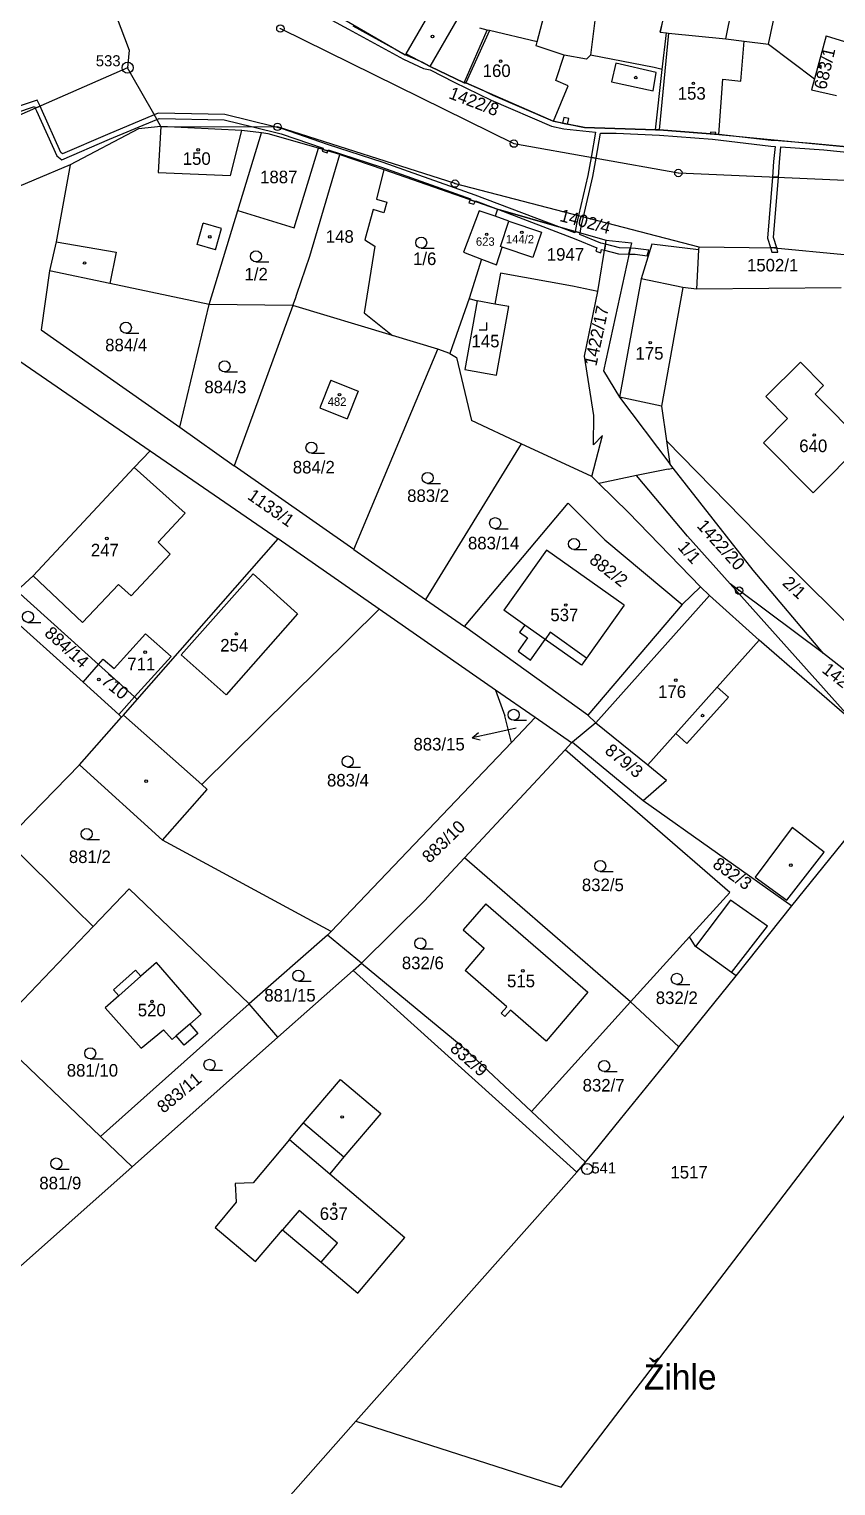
# Model space of a CAD drawing. Extents: x -820725 to -814908, y -1038210 to -1035296.
# Drawn here: x -817952.3 to -817843, y -1037106.1 to -1036908.8 of the extents above; entities that cross this region are included whole.
import ezdxf
from ezdxf.enums import TextEntityAlignment as Align

# ---------------------------------------------------------------- set-up
doc = ezdxf.new("R2010")
doc.units = 0
doc.header["$MEASUREMENT"] = 0
doc.linetypes.add('0_051C', pattern=[0])
for name, color, linetype in [('1006', 1, 'CONTINUOUS'), ('101', 1, 'CONTINUOUS'), ('1016', 1, 'CONTINUOUS'), ('1029', 1, 'CONTINUOUS'), ('105', 1, 'CONTINUOUS'), ('18', 1, 'CONTINUOUS'), ('21800', 1, 'CONTINUOUS'), ('21900', 1, 'CONTINUOUS'), ('21999', 1, 'CONTINUOUS'), ('23700', 1, 'CONTINUOUS'), ('304', 1, 'CONTINUOUS'), ('319', 1, 'CONTINUOUS'), ('402', 1, 'CONTINUOUS'), ('404', 1, 'CONTINUOUS')]:
    doc.layers.add(name, color=color, linetype=linetype)

# ---------------------------------------------------------------- blocks, each defined once
blk = doc.blocks.new('4_02$0')
at = {"layer": '404', "color": 255, "linetype": 'Continuous'}
blk.add_circle((-0.01, 0), 0.175, dxfattribs=at)
blk = doc.blocks.new('1029$1')
at = {"layer": '1029', "color": 6, "linetype": 'Continuous'}
for p, q in [((0, 3), (-0.5, 2)), ((0, 0), (0, 3)), ((0, 3), (0.5, 2))]:
    blk.add_line(p, q, dxfattribs=at)
blk = doc.blocks.new('3_04$3')
at = {"layer": '304', "color": 255, "linetype": 'Continuous'}
blk.add_line((0.01, 0), (1.76, 0), dxfattribs=at)
blk.add_circle((0.01, 0.75), 0.75, dxfattribs=at)
blk = doc.blocks.new('3_19$11')
at = {"layer": '319', "color": 255, "linetype": 'Continuous'}
for p, q in [((-1, 0), (0, 0)), ((0, 0), (0, 1))]:
    blk.add_line(p, q, dxfattribs=at)
blk = doc.blocks.new('1_01$12')
at = {"layer": '101', "color": 3, "linetype": 'Continuous'}
for radius in [0.75, 0.03]:
    blk.add_circle((0, 0), radius, dxfattribs=at)
blk = doc.blocks.new('1_05$13')
at = {"layer": '105', "color": 3, "linetype": 'Continuous'}
for radius in [0.5, 0.0303]:
    blk.add_circle((0, 0), radius, dxfattribs=at)

msp = doc.modelspace()

# ---------------------------------------------------------------- linework, layer by layer
at = {"layer": '1029', "color": 255, "linetype": 'Continuous'}
msp.add_line((-817886.35, -1037003.49), (-817889.39, -1037004.16), dxfattribs=at)
at = {"layer": '21800', "color": 255, "linetype": 'Continuous'}
for p, q in [((-817901.26, -1036912.14), (-817897.52, -1036905.69)), ((-817898.02, -1036913.84), (-817894.36, -1036907.52)), ((-817866.85, -1036909.21), (-817866.45, -1036907.55)), ((-817857.95, -1036910.12), (-817857.14, -1036906.11)), ((-817889.98, -1036908.99), (-817893.18, -1036916.07)), ((-817865.7, -1036909.33), (-817867, -1036922.44)), ((-817855.92, -1036915.83), (-817855.45, -1036910.43)), ((-817880.99, -1036915.77), (-817879.86, -1036912.34)), ((-817872.86, -1036913.42), (-817873.42, -1036915.94)), ((-817867.37, -1036914.65), (-817872.86, -1036913.42)), ((-817867.81, -1036917.15), (-817867.37, -1036914.65)), ((-817858.92, -1036923.05), (-817858.36, -1036915.56)), ((-817858.36, -1036915.56), (-817855.92, -1036915.83)), ((-817881.28, -1036921.26), (-817879.29, -1036916.48)), ((-817879.29, -1036916.48), (-817880.99, -1036915.77)), ((-817873.42, -1036915.94), (-817867.81, -1036917.15)), ((-817934.49, -1036922), (-817934.86, -1036928.21)), ((-817925.06, -1036928.62), (-817923.5, -1036922.52)), ((-817934.86, -1036928.21), (-817925.06, -1036928.62)), ((-817929.58, -1036937.98), (-817928.77, -1036935.1)), ((-817926.26, -1036935.81), (-817928.77, -1036935.1)), ((-817927.09, -1036938.68), (-817926.26, -1036935.81)), ((-817948.69, -1036937.61), (-817940.53, -1036939.01)), ((-817940.53, -1036939.01), (-817941.42, -1036943.26)), ((-817927.09, -1036938.68), (-817929.58, -1036937.98)), ((-817863.77, -1036943.8), (-817869.42, -1036942.62)), ((-817891.63, -1036945.59), (-817893.31, -1036954.89)), ((-817887.34, -1036946.37), (-817889.23, -1036946.03)), ((-817889.02, -1036955.66), (-817887.34, -1036946.37)), ((-817893.31, -1036954.89), (-817889.02, -1036955.66)), ((-817866.68, -1036959.87), (-817872.38, -1036958.64)), ((-817931.19, -1036974.38), (-817938.09, -1036968.19)), ((-817931.19, -1036974.38), (-817934.86, -1036978.28)), ((-817922, -1036982.57), (-817931.75, -1036993.57)), ((-817922, -1036982.57), (-817916, -1036987.99)), ((-817945.1, -1036989.15), (-817951.78, -1036982.84)), ((-817860.18, -1036985.53), (-817875.55, -1037002.77)), ((-817916, -1036987.99), (-817925.65, -1036998.95)), ((-817882.42, -1036991.47), (-817885.19, -1036989.51)), ((-817881.73, -1036990.5), (-817882.42, -1036991.47)), ((-817876.81, -1036993.98), (-817881.73, -1036990.5)), ((-817859.11, -1036997.94), (-817853.42, -1036991.58)), ((-817931.75, -1036993.57), (-817925.65, -1036998.95)), ((-817864.73, -1037004.22), (-817859.11, -1036997.94)), ((-817857.61, -1036999.29), (-817859.11, -1036997.94)), ((-817938.04, -1036999.26), (-817940.18, -1037001.65)), ((-817863.22, -1037005.57), (-817857.61, -1036999.29)), ((-817939.57, -1037001.72), (-817928.96, -1037011.11)), ((-817868.53, -1037008.47), (-817864.73, -1037004.22)), ((-817864.73, -1037004.22), (-817863.22, -1037005.57)), ((-817848.98, -1037016.96), (-817853.96, -1037023.65)), ((-817844.62, -1037020.27), (-817848.98, -1037016.96)), ((-817849.68, -1037026.78), (-817844.62, -1037020.27)), ((-817853.96, -1037023.65), (-817849.68, -1037026.78)), ((-817857.31, -1037026.8), (-817862.07, -1037033.07)), ((-817852.29, -1037030.32), (-817857.31, -1037026.8)), ((-817857.19, -1037036.56), (-817852.29, -1037030.32)), ((-817937.2, -1037037.09), (-817940.2, -1037039.74)), ((-817930.57, -1037043.56), (-817932.41, -1037045.16)), ((-817915.17, -1037056.95), (-817909.7, -1037061.57)), ((-817917.05, -1037059.22), (-817911.61, -1037063.83)), ((-817915.76, -1037068.81), (-817918, -1037071.42)), ((-817910.57, -1037073.26), (-817915.76, -1037068.81)), ((-817912.77, -1037075.83), (-817910.57, -1037073.26))]:
    msp.add_line(p, q, dxfattribs=at)
msp.add_lwpolyline([(-817945.1, -1036989.15), (-817940.25, -1036984), (-817938.53, -1036985.55), (-817933.23, -1036979.9), (-817934.86, -1036978.28)], dxfattribs=at)
at = {"layer": '21900', "color": 3, "linetype": 'Continuous'}
for p, q in [((-817863.7, -1036894.48), (-817866.85, -1036909.21)), ((-817883.51, -1036910.53), (-817881.71, -1036903.66)), ((-817913.86, -1036905.04), (-817901.39, -1036912.26)), ((-817875.39, -1036905.09), (-817876.28, -1036912.32)), ((-817852.18, -1036910.84), (-817850.93, -1036904.86)), ((-817940.53, -1036907), (-817938.77, -1036911.64)), ((-817918.3, -1036908.72), (-817886.66, -1036924.3)), ((-817893.41, -1036916.08), (-817890.28, -1036908.92)), ((-817890.28, -1036908.92), (-817891.28, -1036908.65)), ((-817889.98, -1036908.99), (-817890.28, -1036908.92)), ((-817883.51, -1036910.53), (-817889.98, -1036908.99)), ((-817866.85, -1036909.21), (-817865.99, -1036909.3)), ((-817866.58, -1036914.27), (-817865.99, -1036909.3)), ((-817865.99, -1036909.3), (-817865.7, -1036909.33)), ((-817865.7, -1036909.33), (-817857.95, -1036910.12)), ((-817844.38, -1036909.69), (-817845.95, -1036915.54)), ((-817844.38, -1036909.69), (-817841.29, -1036910.65)), ((-817938.77, -1036911.64), (-817939, -1036914.02)), ((-817883.64, -1036911.04), (-817883.51, -1036910.53)), ((-817879.86, -1036912.34), (-817883.64, -1036911.04)), ((-817857.95, -1036910.12), (-817855.45, -1036910.43)), ((-817855.45, -1036910.43), (-817852.18, -1036910.84)), ((-817852.18, -1036910.84), (-817845.95, -1036915.54)), ((-817901.39, -1036912.26), (-817901.26, -1036912.14)), ((-817901.26, -1036912.14), (-817898.02, -1036913.84)), ((-817876.81, -1036912.87), (-817879.86, -1036912.34)), ((-817876.28, -1036912.32), (-817876.81, -1036912.87)), ((-817867.67, -1036913.99), (-817876.28, -1036912.32)), ((-817939, -1036914.02), (-817959.36, -1036922.96)), ((-817938.4, -1036915.09), (-817939, -1036914.02)), ((-817935.46, -1036920.28), (-817938.4, -1036915.09)), ((-817898.02, -1036913.84), (-817893.41, -1036916.08)), ((-817866.58, -1036914.27), (-817867.67, -1036913.99)), ((-817867.5, -1036922.43), (-817866.58, -1036914.27)), ((-817845.95, -1036915.54), (-817846.35, -1036917.01)), ((-817893.41, -1036916.08), (-817893.18, -1036916.07)), ((-817893.18, -1036916.07), (-817887.09, -1036918.73)), ((-817846.35, -1036917.01), (-817842.97, -1036917.79)), ((-817887.09, -1036918.73), (-817881.28, -1036921.26)), ((-817934.49, -1036922), (-817935.46, -1036920.28)), ((-817881.28, -1036921.26), (-817877.08, -1036922.13)), ((-817937.53, -1036922.31), (-817946.76, -1036927.17)), ((-817934.49, -1036922), (-817937.53, -1036922.31)), ((-817923.5, -1036922.52), (-817934.49, -1036922)), ((-817934.49, -1036922), (-817918.69, -1036922.04)), ((-817924.07, -1036933.37), (-817920.87, -1036922.85)), ((-817920.87, -1036922.85), (-817923.5, -1036922.52)), ((-817919.96, -1036922.96), (-817920.87, -1036922.85)), ((-817913.14, -1036924.92), (-817919.96, -1036922.96)), ((-817894.64, -1036929.72), (-817918.69, -1036922.04)), ((-817877.08, -1036922.13), (-817867.5, -1036922.43)), ((-817867.5, -1036922.43), (-817867, -1036922.44)), ((-817867, -1036922.44), (-817858.92, -1036923.05)), ((-817858.92, -1036923.05), (-817840.61, -1036924.85)), ((-817916.42, -1036935.7), (-817913.14, -1036924.92)), ((-817910.24, -1036925.76), (-817913.14, -1036924.92)), ((-817886.66, -1036924.3), (-817864.38, -1036928.28)), ((-817946.76, -1036927.17), (-817972.89, -1036938.11)), ((-817946.76, -1036927.17), (-817948.69, -1036937.61)), ((-817914.29, -1036939.55), (-817910.24, -1036925.76)), ((-817910.24, -1036925.76), (-817904.28, -1036927.83)), ((-817904.28, -1036927.83), (-817888.9, -1036933.18)), ((-817864.38, -1036928.28), (-817825.94, -1036929.94)), ((-817894.64, -1036929.72), (-817861.59, -1036938.28)), ((-817927.94, -1036946.1), (-817924.07, -1036933.37)), ((-817924.07, -1036933.37), (-817916.42, -1036935.7)), ((-817888.9, -1036933.18), (-817889.21, -1036934.14)), ((-817888.9, -1036933.18), (-817874.17, -1036937.4)), ((-817891.36, -1036933.39), (-817893.51, -1036939)), ((-817889.21, -1036934.14), (-817891.36, -1036933.39)), ((-817887.34, -1036934.79), (-817889.21, -1036934.14)), ((-817888.49, -1036938.23), (-817887.34, -1036934.79)), ((-817887.34, -1036934.79), (-817882.93, -1036936.31)), ((-817882.93, -1036936.31), (-817884.11, -1036939.74)), ((-817948.69, -1036937.61), (-817949.58, -1036941.55)), ((-817893.51, -1036939), (-817891.05, -1036939.95)), ((-817889.02, -1036940.74), (-817888.26, -1036938.31)), ((-817888.26, -1036938.31), (-817888.49, -1036938.23)), ((-817884.11, -1036939.74), (-817888.26, -1036938.31)), ((-817875.28, -1036944.33), (-817874.17, -1036937.4)), ((-817870.75, -1036937.75), (-817874.53, -1036955.09)), ((-817874.17, -1036937.4), (-817870.75, -1036937.75)), ((-817867.96, -1036937.92), (-817869.42, -1036942.62)), ((-817861.64, -1036938.68), (-817867.96, -1036937.92)), ((-817861.64, -1036938.68), (-817861.93, -1036944.03)), ((-817861.59, -1036938.28), (-817861.64, -1036938.68)), ((-817861.59, -1036938.28), (-817851.38, -1036938.4)), ((-817851.38, -1036938.4), (-817841.92, -1036939.3)), ((-817916.05, -1036944.71), (-817914.29, -1036939.55)), ((-817891.05, -1036939.95), (-817892.74, -1036945.26)), ((-817891.05, -1036939.95), (-817889.02, -1036940.74)), ((-817949.58, -1036941.55), (-817950.7, -1036949.54)), ((-817941.42, -1036943.26), (-817949.58, -1036941.55)), ((-817888.49, -1036941.86), (-817889.23, -1036946.03)), ((-817878.71, -1036943.59), (-817888.49, -1036941.86)), ((-817869.42, -1036942.62), (-817872.38, -1036958.64)), ((-817927.94, -1036946.1), (-817941.42, -1036943.26)), ((-817916.24, -1036945.27), (-817916.05, -1036944.71)), ((-817875.28, -1036944.33), (-817878.71, -1036943.59)), ((-817877.11, -1036953.1), (-817875.28, -1036944.33)), ((-817863.77, -1036943.8), (-817866.68, -1036959.87)), ((-817861.93, -1036944.03), (-817863.77, -1036943.8)), ((-817842.31, -1036943.85), (-817861.93, -1036944.03)), ((-817931.93, -1036962.73), (-817927.94, -1036946.1)), ((-817916.6, -1036946.25), (-817927.94, -1036946.1)), ((-817916.6, -1036946.25), (-817924.54, -1036967.93)), ((-817916.6, -1036946.25), (-817916.24, -1036945.27)), ((-817903.1, -1036950.3), (-817916.6, -1036946.25)), ((-817892.74, -1036945.26), (-817895.32, -1036952.74)), ((-817892.74, -1036945.26), (-817891.63, -1036945.59)), ((-817889.23, -1036946.03), (-817891.63, -1036945.59)), ((-817950.7, -1036949.54), (-817931.93, -1036962.73)), ((-817896.98, -1036952.13), (-817903.1, -1036950.3)), ((-817955.62, -1036952.38), (-817935.95, -1036965.9)), ((-817908.37, -1036979.28), (-817896.98, -1036952.13)), ((-817895.32, -1036952.74), (-817896.98, -1036952.13)), ((-817895.32, -1036952.74), (-817894.45, -1036953.29)), ((-817875.84, -1036961.14), (-817877.11, -1036953.1)), ((-817894.45, -1036953.29), (-817892.41, -1036961.8)), ((-817847.85, -1036953.89), (-817852.52, -1036958.57)), ((-817844.71, -1036957.07), (-817847.85, -1036953.89)), ((-817911.48, -1036956.34), (-817912.96, -1036960.1)), ((-817911.48, -1036956.34), (-817907.76, -1036957.84)), ((-817874.53, -1036955.09), (-817872.38, -1036958.64)), ((-817907.76, -1036957.84), (-817909.27, -1036961.58)), ((-817872.38, -1036958.64), (-817865.55, -1036967.66)), ((-817852.52, -1036958.57), (-817849.59, -1036961.54)), ((-817845.84, -1036958.24), (-817844.71, -1036957.07)), ((-817839.33, -1036964.8), (-817845.84, -1036958.24)), ((-817912.96, -1036960.1), (-817909.27, -1036961.58)), ((-817866.68, -1036959.87), (-817866, -1036964.54)), ((-817931.93, -1036962.73), (-817924.54, -1036967.93)), ((-817885.66, -1036964.95), (-817892.41, -1036961.8)), ((-817875.87, -1036965.11), (-817875.84, -1036961.14)), ((-817849.59, -1036961.54), (-817852.85, -1036964.83)), ((-817876.12, -1036969.4), (-817874.68, -1036963.82)), ((-817874.68, -1036963.82), (-817875.87, -1036965.11)), ((-817866, -1036964.54), (-817851.65, -1036979.22)), ((-817866, -1036964.54), (-817865.55, -1036967.66)), ((-817852.85, -1036964.83), (-817846.12, -1036971.59)), ((-817846.12, -1036971.59), (-817839.33, -1036964.8)), ((-817938.09, -1036968.19), (-817935.95, -1036965.9)), ((-817935.95, -1036965.9), (-817918.58, -1036977.85)), ((-817885.66, -1036964.95), (-817898.66, -1036986.04)), ((-817876.12, -1036969.4), (-817885.66, -1036964.95)), ((-817951.78, -1036982.84), (-817938.09, -1036968.19)), ((-817908.37, -1036979.28), (-817924.54, -1036967.93)), ((-817865.76, -1036968.39), (-817870.07, -1036969.28)), ((-817865.76, -1036968.39), (-817865.09, -1036968.25)), ((-817865.09, -1036968.25), (-817865.55, -1036967.66)), ((-817854.27, -1036982.1), (-817865.09, -1036968.25)), ((-817875.16, -1036970.34), (-817876.12, -1036969.4)), ((-817874.92, -1036970.29), (-817875.16, -1036970.34)), ((-817871.13, -1036974.28), (-817875.16, -1036970.34)), ((-817870.07, -1036969.28), (-817874.92, -1036970.29)), ((-817863.15, -1036977.47), (-817870.07, -1036969.28)), ((-817893.37, -1036989.72), (-817879.31, -1036973)), ((-817879.31, -1036973), (-817874.35, -1036977.97)), ((-817861.38, -1036984.35), (-817871.13, -1036974.28)), ((-817937.69, -1036999.58), (-817918.58, -1036977.85)), ((-817904.91, -1036987.36), (-817918.58, -1036977.85)), ((-817874.35, -1036977.97), (-817863.85, -1036986.72)), ((-817857.35, -1036983.95), (-817863.15, -1036977.47)), ((-817908.37, -1036979.28), (-817898.66, -1036986.04)), ((-817882.23, -1036979.35), (-817888.03, -1036987.5)), ((-817871.72, -1036986.82), (-817882.23, -1036979.35)), ((-817851.65, -1036979.22), (-817832.6, -1036998.21)), ((-817844.72, -1036993.39), (-817854.27, -1036982.1)), ((-817954, -1036984.86), (-817951.78, -1036982.84)), ((-817863.85, -1036986.72), (-817861.38, -1036984.35)), ((-817861.38, -1036984.35), (-817860.18, -1036985.53)), ((-817840.53, -1037002.76), (-817857.35, -1036983.95)), ((-817856.15, -1036984.85), (-817857.35, -1036983.95)), ((-817942.92, -1036994.86), (-817954, -1036984.86)), ((-817898.66, -1036986.04), (-817893.37, -1036989.72)), ((-817860.18, -1036985.53), (-817853.42, -1036991.58)), ((-817844.72, -1036993.39), (-817856.15, -1036984.85)), ((-817945.03, -1036997.24), (-817956.31, -1036987.12)), ((-817928.96, -1037011.11), (-817904.91, -1036987.36)), ((-817889.16, -1036998.32), (-817904.91, -1036987.36)), ((-817885.19, -1036989.51), (-817888.03, -1036987.5)), ((-817871.72, -1036986.82), (-817876.81, -1036993.98)), ((-817863.85, -1036986.72), (-817876.66, -1037001.7)), ((-817876.66, -1037001.7), (-817893.37, -1036989.72)), ((-817885.19, -1036989.51), (-817885.89, -1036990.5)), ((-817885.89, -1036990.5), (-817884.8, -1036991.26)), ((-817884.8, -1036991.26), (-817886.08, -1036993.07)), ((-817884.4, -1036994.27), (-817882.42, -1036991.47)), ((-817877.5, -1036994.95), (-817882.42, -1036991.47)), ((-817840.53, -1037002.76), (-817853.42, -1036991.58)), ((-817886.08, -1036993.07), (-817884.4, -1036994.27)), ((-817876.81, -1036993.98), (-817877.5, -1036994.95)), ((-817831.44, -1037003.72), (-817844.72, -1036993.39)), ((-817945.03, -1036997.24), (-817942.92, -1036994.86)), ((-817942.92, -1036994.86), (-817938.04, -1036999.26)), ((-817940.18, -1037001.65), (-817945.03, -1036997.24)), ((-817889.16, -1036998.32), (-817887.88, -1037001.79)), ((-817883.78, -1037002.06), (-817889.16, -1036998.32)), ((-817939.57, -1037001.72), (-817937.69, -1036999.58)), ((-817938.04, -1036999.26), (-817937.69, -1036999.58)), ((-817945.5, -1037008.46), (-817939.81, -1037001.99)), ((-817939.81, -1037001.99), (-817940.18, -1037001.65)), ((-817939.81, -1037001.99), (-817939.57, -1037001.72)), ((-817886.97, -1037005.41), (-817887.88, -1037001.79)), ((-817886.97, -1037005.41), (-817883.78, -1037002.06)), ((-817878.85, -1037005.49), (-817883.78, -1037002.06)), ((-817876.66, -1037001.7), (-817875.55, -1037002.77)), ((-817875.55, -1037002.77), (-817878.72, -1037005.38)), ((-817875.55, -1037002.77), (-817868.53, -1037008.47)), ((-817911.42, -1037031.03), (-817886.97, -1037005.41)), ((-817879.73, -1037006.43), (-817878.85, -1037005.49)), ((-817878.72, -1037005.38), (-817878.85, -1037005.49)), ((-817878.72, -1037005.38), (-817869.17, -1037013.29)), ((-817893.35, -1037021.05), (-817879.73, -1037006.43)), ((-817857.43, -1037025.74), (-817879.73, -1037006.43)), ((-817955.45, -1037018.66), (-817945.5, -1037008.46)), ((-817934.29, -1037018.66), (-817945.5, -1037008.46)), ((-817868.53, -1037008.47), (-817866.01, -1037010.52)), ((-817848.99, -1037027.53), (-817833.99, -1037008.94)), ((-817934.29, -1037018.66), (-817928.2, -1037011.78)), ((-817928.2, -1037011.78), (-817928.96, -1037011.11)), ((-817869.17, -1037013.29), (-817866.01, -1037010.52)), ((-817869.17, -1037013.29), (-817848.99, -1037027.53)), ((-817955.45, -1037018.66), (-817946.07, -1037027.99)), ((-817911.42, -1037031.03), (-817934.29, -1037018.66)), ((-817898.8, -1037026.9), (-817893.35, -1037021.05)), ((-817870.86, -1037040.57), (-817893.35, -1037021.05)), ((-817880.24, -1037106.31), (-817816.91, -1037023.21)), ((-817943.67, -1037030.37), (-817938.78, -1037025.26)), ((-817922.54, -1037040.81), (-817938.78, -1037025.26)), ((-817862.87, -1037031.75), (-817857.43, -1037025.74)), ((-817946.07, -1037027.99), (-817943.67, -1037030.37)), ((-817898.8, -1037026.9), (-817907.32, -1037035.31)), ((-817890.47, -1037027.27), (-817893.53, -1037030.81)), ((-817890.47, -1037027.27), (-817876.65, -1037039.23)), ((-817856.54, -1037037.03), (-817848.99, -1037027.53)), ((-817943.67, -1037030.37), (-817956, -1037043.26)), ((-817911.9, -1037031.53), (-817922.54, -1037040.81)), ((-817911.9, -1037031.53), (-817911.42, -1037031.03)), ((-817907.32, -1037035.31), (-817911.9, -1037031.53)), ((-817893.53, -1037030.81), (-817890.67, -1037033.29)), ((-817870.86, -1037040.57), (-817862.87, -1037031.75)), ((-817862.07, -1037033.07), (-817862.87, -1037031.75)), ((-817890.67, -1037033.29), (-817893.28, -1037036.31)), ((-817857.19, -1037036.56), (-817862.07, -1037033.07)), ((-817935.1, -1037035.24), (-817937.2, -1037037.09)), ((-817929.03, -1037042.22), (-817935.1, -1037035.24)), ((-817908.45, -1037036.32), (-817907.32, -1037035.31)), ((-817907.32, -1037035.31), (-817893.81, -1037046.45)), ((-817937.92, -1037036.28), (-817940.91, -1037038.94)), ((-817937.2, -1037037.09), (-817937.92, -1037036.28)), ((-817918.64, -1037045.36), (-817908.45, -1037036.32)), ((-817908.45, -1037036.32), (-817878.15, -1037063.62)), ((-817887.64, -1037041.23), (-817893.28, -1037036.31)), ((-817864.34, -1037046.66), (-817856.54, -1037037.03)), ((-817856.54, -1037037.03), (-817857.19, -1037036.56)), ((-817940.2, -1037039.74), (-817942.03, -1037041.35)), ((-817940.91, -1037038.94), (-817940.2, -1037039.74)), ((-817876.65, -1037039.23), (-817882.3, -1037045.88)), ((-817942.67, -1037058.8), (-817922.54, -1037040.81)), ((-817942.03, -1037041.35), (-817937.18, -1037046.85)), ((-817918.64, -1037045.36), (-817922.54, -1037040.81)), ((-817888.4, -1037042.1), (-817887.64, -1037041.23)), ((-817887.13, -1037041.67), (-817887.89, -1037042.55)), ((-817882.3, -1037045.88), (-817887.13, -1037041.67)), ((-817884.28, -1037055.39), (-817870.86, -1037040.57)), ((-817870.86, -1037040.57), (-817864.34, -1037046.66)), ((-817929.03, -1037042.22), (-817930.57, -1037043.56)), ((-817930.57, -1037043.56), (-817929.47, -1037044.82)), ((-817887.89, -1037042.55), (-817888.4, -1037042.1)), ((-817942.67, -1037058.8), (-817957.38, -1037044.7)), ((-817938.39, -1037062.91), (-817918.64, -1037045.36)), ((-817937.18, -1037046.85), (-817934.12, -1037044.33)), ((-817932.97, -1037045.65), (-817934.12, -1037044.33)), ((-817932.41, -1037045.16), (-817932.97, -1037045.65)), ((-817931.31, -1037046.42), (-817932.41, -1037045.16)), ((-817929.47, -1037044.82), (-817931.31, -1037046.42)), ((-817893.81, -1037046.45), (-817884.28, -1037055.39)), ((-817872.23, -1037056.45), (-817864.6, -1037047.07)), ((-817864.6, -1037047.07), (-817864.34, -1037046.66)), ((-817884.28, -1037055.39), (-817876.97, -1037062.25)), ((-817917.05, -1037059.22), (-817915.17, -1037056.95)), ((-817875.84, -1037060.93), (-817872.23, -1037056.45)), ((-817938.39, -1037062.91), (-817942.67, -1037058.8)), ((-817917.05, -1037059.22), (-817922, -1037065.08)), ((-817909.7, -1037061.57), (-817911.61, -1037063.83)), ((-817876.97, -1037062.25), (-817875.84, -1037060.93)), ((-817938.39, -1037062.91), (-817955.55, -1037078.15)), ((-817878.15, -1037063.62), (-817876.97, -1037062.25)), ((-817922, -1037065.08), (-817924.43, -1037065.18)), ((-817924.43, -1037065.18), (-817924.31, -1037067.71)), ((-817911.61, -1037063.83), (-817901.42, -1037072.46)), ((-817908.06, -1037097.37), (-817878.15, -1037063.62)), ((-817924.31, -1037067.71), (-817927.13, -1037071.12)), ((-817927.13, -1037071.12), (-817921.67, -1037075.71)), ((-817921.67, -1037075.71), (-817918, -1037071.42)), ((-817918, -1037071.42), (-817912.77, -1037075.83)), ((-817907.81, -1037080.01), (-817901.42, -1037072.46)), ((-817912.77, -1037075.83), (-817907.81, -1037080.01)), ((-817925.63, -1037117.21), (-817908.06, -1037097.37)), ((-817908.06, -1037097.37), (-817880.24, -1037106.31))]:
    msp.add_line(p, q, dxfattribs=at)
for points in [[(-817942.92, -1036994.86), (-817942.29, -1036994.15), (-817940.81, -1036995.41), (-817936.59, -1036990.7), (-817933.1, -1036993.76), (-817938.04, -1036999.26)], [(-817915.17, -1037056.95), (-817910.17, -1037051.07), (-817904.7, -1037055.67), (-817909.7, -1037061.57)]]:
    msp.add_lwpolyline(points, dxfattribs=at)
at = {"layer": '21999', "color": 3, "linetype": 'Continuous'}
for p, q in [((-817904.28, -1036927.83), (-817905.29, -1036931.81)), ((-817905.71, -1036933.24), (-817906.86, -1036937.35)), ((-817904.3, -1036933.67), (-817905.71, -1036933.24)), ((-817905.29, -1036931.81), (-817903.86, -1036932.25)), ((-817903.86, -1036932.25), (-817904.3, -1036933.67)), ((-817905.49, -1036938.2), (-817906.95, -1036947.22)), ((-817906.86, -1036937.35), (-817905.49, -1036938.2)), ((-817906.95, -1036947.22), (-817903.1, -1036950.3))]:
    msp.add_line(p, q, dxfattribs=at)
at = {"layer": '23700', "color": 255, "linetype": '0_051C'}
for points in [[(-817914.18, -1036906.04), (-817909.09, -1036908.82), (-817901.63, -1036912.86), (-817898.9, -1036914.14), (-817898.01, -1036914.33), (-817894.75, -1036915.99), (-817889.76, -1036918.42), (-817881.59, -1036921.94), (-817879.9, -1036922.28), (-817875.63, -1036922.77), (-817876.21, -1036926.17), (-817875.52, -1036926.29), (-817874.93, -1036922.87), (-817872.81, -1036922.87), (-817866.92, -1036923.18), (-817859.75, -1036923.72), (-817851.86, -1036924.66), (-817851.28, -1036924.69), (-817851.48, -1036926.74), (-817851.64, -1036928.83), (-817850.84, -1036928.86), (-817850.68, -1036926.82), (-817850.48, -1036924.74), (-817844.66, -1036925.16), (-817833.64, -1036926.26)], [(-817840.61, -1036924.85), (-817846.4, -1036924.28), (-817850.82, -1036923.91), (-817851.8, -1036923.86), (-817858.92, -1036923.05), (-817859.33, -1036923.02), (-817860.03, -1036922.97), (-817867, -1036922.44), (-817867.5, -1036922.43), (-817877.08, -1036922.13), (-817879.41, -1036921.65), (-817880.1, -1036921.51), (-817881.39, -1036921.26), (-817889.46, -1036917.78), (-817890.91, -1036917.06), (-817893.18, -1036916.07), (-817893.41, -1036916.08), (-817898.02, -1036913.84), (-817899.02, -1036913.31), (-817901.39, -1036912.26), (-817908.42, -1036908.38)], [(-817956.73, -1036921), (-817951.62, -1036919.27), (-817951.5, -1036919.51), (-817950.86, -1036919.23), (-817951.26, -1036918.41), (-817956.65, -1036920.24)]]:
    msp.add_lwpolyline(points, dxfattribs=at)
for points in [[(-817948.04, -1036925.51), (-817950.71, -1036919.54), (-817950.86, -1036919.23), (-817951.5, -1036919.51), (-817951.35, -1036919.84), (-817948.6, -1036925.95), (-817947.91, -1036926.49), (-817941.45, -1036923.7), (-817935.03, -1036921.03), (-817934.71, -1036920.9), (-817925.92, -1036921.07), (-817922.02, -1036922.03), (-817918.2, -1036922.98), (-817912.49, -1036924.94), (-817912.55, -1036925.09), (-817911.88, -1036925.29), (-817911.83, -1036925.16), (-817904.61, -1036927.5), (-817892.53, -1036931.8), (-817892.58, -1036931.9), (-817891.91, -1036932.13), (-817891.87, -1036932.04), (-817888.74, -1036933.23), (-817880.57, -1036935.57), (-817891.93, -1036931.27), (-817904.39, -1036926.84), (-817911.92, -1036924.4), (-817918, -1036922.3), (-817919.07, -1036922.04), (-817925.82, -1036920.37), (-817934.85, -1036920.2), (-817935.38, -1036920.42), (-817941.73, -1036923.06), (-817947.81, -1036925.69), (-817948.04, -1036925.51)], [(-817880.1, -1036921.51), (-817879.41, -1036921.65), (-817879.2, -1036920.89), (-817879.9, -1036920.78), (-817880.1, -1036921.51)], [(-817859.31, -1036922.79), (-817860.01, -1036922.74), (-817860.03, -1036922.97), (-817859.33, -1036923.02), (-817859.31, -1036922.79)], [(-817911.98, -1036925.53), (-817911.88, -1036925.29), (-817912.55, -1036925.09), (-817912.65, -1036925.34), (-817911.98, -1036925.53)], [(-817876.21, -1036926.17), (-817876.63, -1036928.61), (-817877.92, -1036934.05), (-817878.19, -1036935.22), (-817878.37, -1036936.2), (-817877.7, -1036936.39), (-817877.51, -1036935.36), (-817877.24, -1036934.23), (-817875.95, -1036928.75), (-817875.52, -1036926.29), (-817876.21, -1036926.17)], [(-817851.49, -1036937.03), (-817850.84, -1036928.86), (-817851.64, -1036928.83), (-817852.29, -1036937.13), (-817851.9, -1036938.39), (-817851.04, -1036938.43), (-817851.49, -1036937.03)], [(-817892.09, -1036932.52), (-817891.91, -1036932.13), (-817892.58, -1036931.9), (-817892.76, -1036932.31), (-817892.09, -1036932.52)], [(-817874.89, -1036937.78), (-817877.74, -1036936.6), (-817877.7, -1036936.39), (-817878.37, -1036936.2), (-817878.41, -1036936.38), (-817880.57, -1036935.57), (-817888.74, -1036933.23), (-817878.29, -1036937.23), (-817875.45, -1036938.41), (-817875.58, -1036938.89), (-817874.9, -1036939.08), (-817874.78, -1036938.63), (-817874.38, -1036938.74), (-817874.26, -1036937.94), (-817874.89, -1036937.78)], [(-817872.38, -1036938.43), (-817874.26, -1036937.94), (-817874.38, -1036938.74), (-817872.5, -1036939.23), (-817871.08, -1036939.27), (-817870.91, -1036938.47), (-817872.38, -1036938.43)], [(-817868.4, -1036938.73), (-817870.17, -1036938.49), (-817870.91, -1036938.47), (-817871.08, -1036939.27), (-817870.23, -1036939.29), (-817868.62, -1036939.5), (-817868.4, -1036938.73)], [(-817850.91, -1036939.01), (-817851.04, -1036938.43), (-817851.38, -1036938.4), (-817851.9, -1036938.39), (-817851.7, -1036939.01), (-817850.91, -1036939.01)]]:
    msp.add_lwpolyline(points, close=True, dxfattribs=at)

# ---------------------------------------------------------------- block references
at = {"layer": '101', "color": 0, "linetype": 'ByBlock'}
for p in [(-817939, -1036914.02), (-817876.74, -1037063.2)]:
    msp.add_blockref('1_01$12', p, dxfattribs=at)
at = {"layer": '1029', "color": 0, "linetype": 'ByBlock', "rotation": 102}
msp.add_blockref('1029$1', (-817889.39, -1037004.16), dxfattribs=at)
at = {"layer": '105', "color": 0, "linetype": 'ByBlock'}
for p in [(-817918.3, -1036908.72), (-817918.69, -1036922.04), (-817886.66, -1036924.3), (-817894.64, -1036929.72), (-817864.38, -1036928.28), (-817856.15, -1036984.85)]:
    msp.add_blockref('1_05$13', p, dxfattribs=at)
at = {"layer": '304', "color": 0, "linetype": 'ByBlock'}
for p in [(-817899.23, -1036938.48), (-817921.62, -1036940.33), (-817939.24, -1036949.98), (-817925.87, -1036955.23), (-817914.1, -1036966.24), (-817898.36, -1036970.33), (-817889.21, -1036976.46), (-817878.54, -1036979.28), (-817952.5, -1036989.15), (-817886.7, -1037002.42), (-817909.2, -1037008.75), (-817944.54, -1037018.56), (-817874.98, -1037022.91), (-817899.36, -1037033.39), (-817915.87, -1037037.77), (-817864.6, -1037038.19), (-817944.07, -1037048.27), (-817927.91, -1037049.83), (-817874.44, -1037050), (-817948.66, -1037063.2)]:
    msp.add_blockref('3_04$3', p, dxfattribs=at)
at = {"layer": '319', "color": 0, "linetype": 'ByBlock'}
msp.add_blockref('3_19$11', (-817890.35, -1036949.54), dxfattribs=at)
at = {"layer": '402', "color": 0, "linetype": 'ByBlock'}
for p in [(-817897.68, -1036909.8), (-817870.15, -1036915.36), (-817927.86, -1036936.93), (-817944.81, -1036940.47), (-817861.09, -1037001.78), (-817936.47, -1037010.67), (-817849.13, -1037022.04), (-817909.91, -1037056.15)]:
    msp.add_blockref('4_02$0', p, dxfattribs=at)
at = {"layer": '404', "color": 0, "linetype": 'ByBlock'}
for p in [(-817888.45, -1036913.13), (-817845.22, -1036913.86), (-817862.34, -1036916.14), (-817929.42, -1036925.15), (-817890.34, -1036936.59), (-817885.58, -1036936.32), (-817868.18, -1036951.27), (-817910.28, -1036958.31), (-817845.96, -1036963.77), (-817941.8, -1036977.8), (-817879.63, -1036986.8), (-817924.26, -1036990.72), (-817936.6, -1036993.18), (-817942.87, -1036996.9), (-817864.73, -1036996.97), (-817885.45, -1037036.36), (-817935.68, -1037040.5), (-817910.98, -1037067.97)]:
    msp.add_blockref('4_02$0', p, dxfattribs=at)

# ---------------------------------------------------------------- texts
at = {"layer": '1006', "color": 255, "linetype": 'Continuous'}
msp.add_text('Žihle', height=3.4, dxfattribs=at).set_placement((-817869.06, -1037094.09), align=Align.BOTTOM_LEFT)
at = {"layer": '1016', "color": 174, "linetype": 'Continuous'}
for s, p in [('533', (-817939.95, -1036913.08)), ('541', (-817872.81, -1037063.05))]:
    msp.add_text(s, height=1.5, dxfattribs=at).set_placement(p, align=Align.MIDDLE_RIGHT)
at = {"layer": '18', "color": 255, "linetype": 'Continuous'}
msp.add_text('683/1', height=1.7, rotation=77, dxfattribs=at).set_placement((-817843.88, -1036917.2), align=Align.BOTTOM_LEFT)
for s, height, p in [('160', 1.7, (-817889, -1036915.79)), ('153', 1.7, (-817862.57, -1036918.86)), ('150', 1.7, (-817929.63, -1036927.69)), ('1887', 1.7, (-817918.52, -1036930.18)), ('148', 1.7, (-817910.25, -1036938.24)), ('623', 1.14, (-817890.54, -1036938.48)), ('144/2', 1.14, (-817885.84, -1036938.16)), ('1/6', 1.7, (-817898.75, -1036941.26)), ('1947', 1.7, (-817879.68, -1036940.67)), ('1/2', 1.7, (-817921.58, -1036943.35)), ('1502/1', 1.7, (-817851.61, -1036942.13)), ('884/4', 1.7, (-817939.19, -1036952.94)), ('145', 1.7, (-817890.51, -1036952.41)), ('175', 1.7, (-817868.29, -1036954.06)), ('884/3', 1.7, (-817925.75, -1036958.63)), ('482', 1.14, (-817910.62, -1036960.17)), ('640', 1.7, (-817846.11, -1036966.6)), ('884/2', 1.7, (-817913.77, -1036969.49)), ('883/2', 1.7, (-817898.28, -1036973.35)), ('247', 1.7, (-817942.08, -1036980.72)), ('883/14', 1.7, (-817889.41, -1036979.77)), ('537', 1.7, (-817879.83, -1036989.5)), ('254', 1.7, (-817924.55, -1036993.61)), ('711', 1.7, (-817937.14, -1036996.16)), ('176', 1.7, (-817865.24, -1036999.9)), ('883/4', 1.7, (-817909.14, -1037011.89)), ('881/2', 1.7, (-817944.11, -1037022.26)), ('832/5', 1.7, (-817874.61, -1037026.07)), ('832/6', 1.7, (-817899, -1037036.64)), ('515', 1.7, (-817885.7, -1037039.09)), ('881/15', 1.7, (-817917, -1037041.03)), ('832/2', 1.7, (-817864.6, -1037041.36)), ('520', 1.7, (-817935.72, -1037043.03)), ('881/10', 1.7, (-817943.76, -1037051.19)), ('832/7', 1.7, (-817874.51, -1037053.21)), ('881/9', 1.7, (-817948.11, -1037066.46)), ('637', 1.7, (-817911.07, -1037070.6))]:
    msp.add_text(s, height=height, dxfattribs=at).set_placement(p, align=Align.BOTTOM_CENTER)
for s, rotation, p in [('1422/8', 339, (-817892.54, -1036919.85)), ('1402/4', 345, (-817877.34, -1036936.16)), ('1422/17', 78, (-817874.14, -1036950.61)), ('1133/1', 325, (-817920.33, -1036974.75)), ('1422/20', 312, (-817859.61, -1036979.55)), ('1/1', 312, (-817863.89, -1036980.56)), ('882/2', 322, (-817874.65, -1036983.12)), ('2/1', 317, (-817849.6, -1036985.42)), ('884/14', 318, (-817948.14, -1036993.51)), ('710', 321, (-817941.54, -1036998.92)), ('1422/19', 322, (-817842.13, -1036998.75)), ('879/3', 321, (-817872.58, -1037008.95)), ('883/10', 44, (-817895.25, -1037019.81)), ('832/3', 325, (-817857.84, -1037024.28)), ('832/9', 319, (-817893.63, -1037049.33)), ('883/11', 40, (-817931.13, -1037053.89))]:
    msp.add_text(s, height=1.7, rotation=rotation, dxfattribs=at).set_placement(p, align=Align.BOTTOM_CENTER)
msp.add_text('883/15', height=1.7, dxfattribs=at).set_placement((-817893.32, -1037004.8), align=Align.TOP_RIGHT)
msp.add_text('1517', height=1.7, dxfattribs=at).set_placement((-817862.93, -1037063.63), align=Align.MIDDLE_CENTER)

doc.saveas('drawing.dxf')
